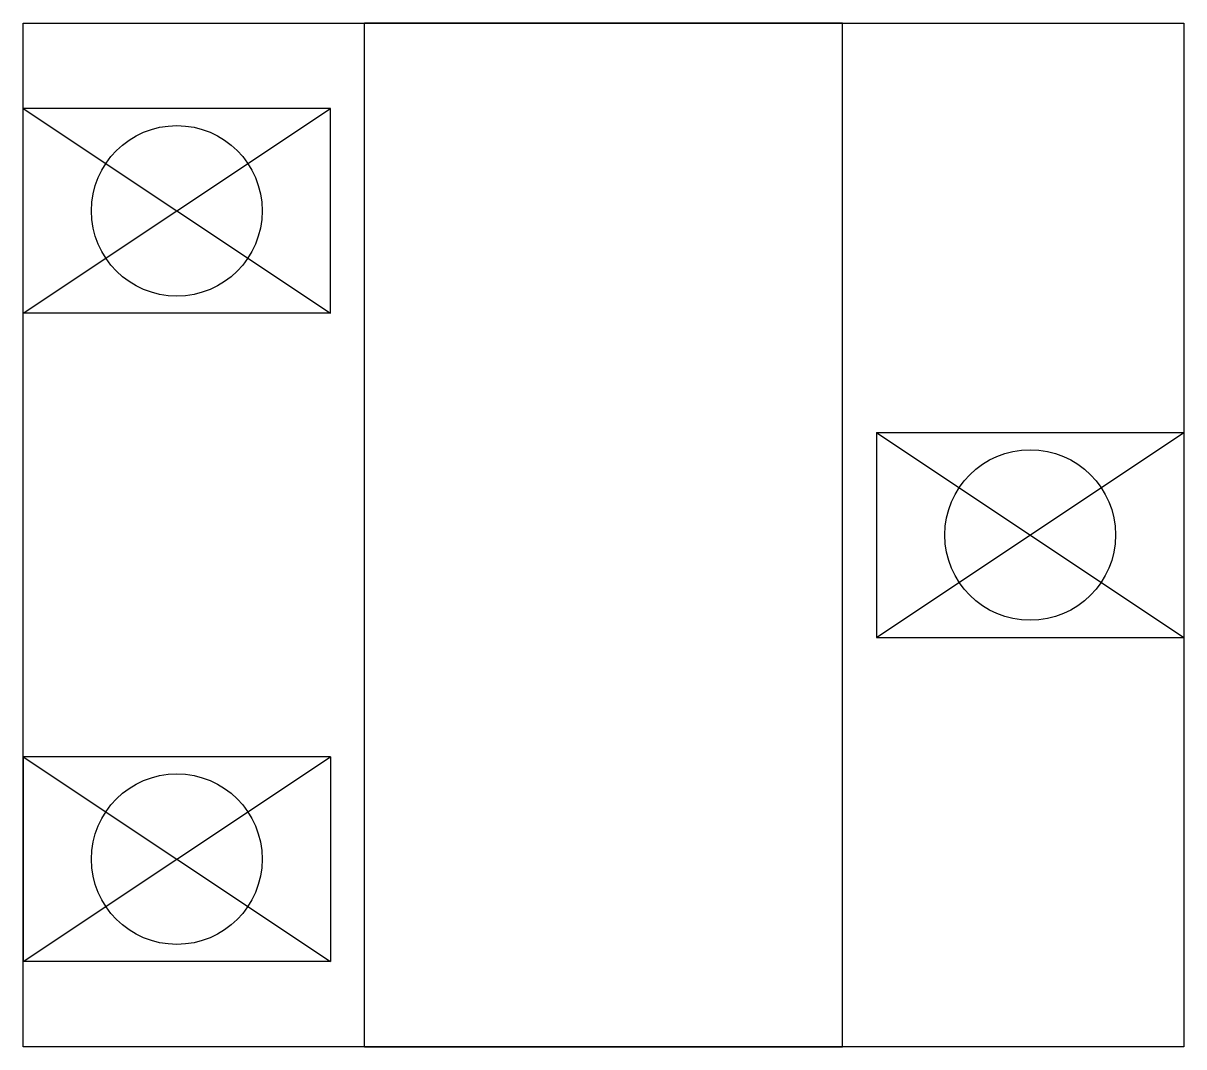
# Model space of a CAD drawing. Extents: x -0.45 to 2.95, y -2.45 to 0.55.
import ezdxf

# ---------------------------------------------------------------- set-up
doc = ezdxf.new("R2010")
doc.units = 0
doc.linetypes.add('虚线', pattern=[2, 1, -1])
for name, color, linetype in [('粗实线层', 7, 'CONTINUOUS'), ('细实线层', 7, 'CONTINUOUS'), ('虚线层', 6, '虚线')]:
    doc.layers.add(name, color=color, linetype=linetype)

msp = doc.modelspace()

# ---------------------------------------------------------------- linework, layer by layer
at = {"layer": '粗实线层'}
for p, q in [((1.95, 0.55), (0.55, 0.55)), ((0.55, -2.45), (0.55, 0.55)), ((1.95, -2.45), (1.95, 0.55)), ((0.55, -2.45), (1.95, -2.45))]:
    msp.add_line(p, q, dxfattribs=at)
at = {"layer": '细实线层'}
for p, q in [((0.45, 0.3), (-0.45, 0.3)), ((-0.45, -0.3), (-0.45, 0.3)), ((-0.45, 0.3), (0.45, -0.3)), ((-0.45, -0.3), (0.45, 0.3)), ((0.45, -0.3), (0.45, 0.3)), ((0.45, -0.3), (-0.45, -0.3)), ((2.05, -0.65), (2.95, -0.65)), ((2.05, -0.65), (2.05, -1.25)), ((2.05, -1.25), (2.95, -0.65)), ((2.05, -0.65), (2.95, -1.25)), ((2.95, -0.65), (2.95, -1.25)), ((2.05, -1.25), (2.95, -1.25)), ((0.45, -1.6), (-0.45, -1.6)), ((-0.45, -1.6), (-0.45, -2.2)), ((-0.45, -1.6), (0.45, -2.2)), ((-0.45, -2.2), (0.45, -1.6)), ((0.45, -1.6), (0.45, -2.2)), ((0.45, -2.2), (-0.45, -2.2))]:
    msp.add_line(p, q, dxfattribs=at)
msp.add_lwpolyline([(2.95, 0.55), (2.95, -2.45), (-0.45, -2.45), (-0.45, 0.55)], close=True, dxfattribs=at)
for centre in [(0, 0), (2.5, -0.95), (0, -1.9)]:
    msp.add_circle(centre, 0.25, dxfattribs=at)
at = {"layer": '虚线层'}
msp.add_lwpolyline([(2.95, 0.55), (2.95, -2.45), (-0.45, -2.45), (-0.45, 0.55)], close=True, dxfattribs=at)

doc.saveas('drawing.dxf')
